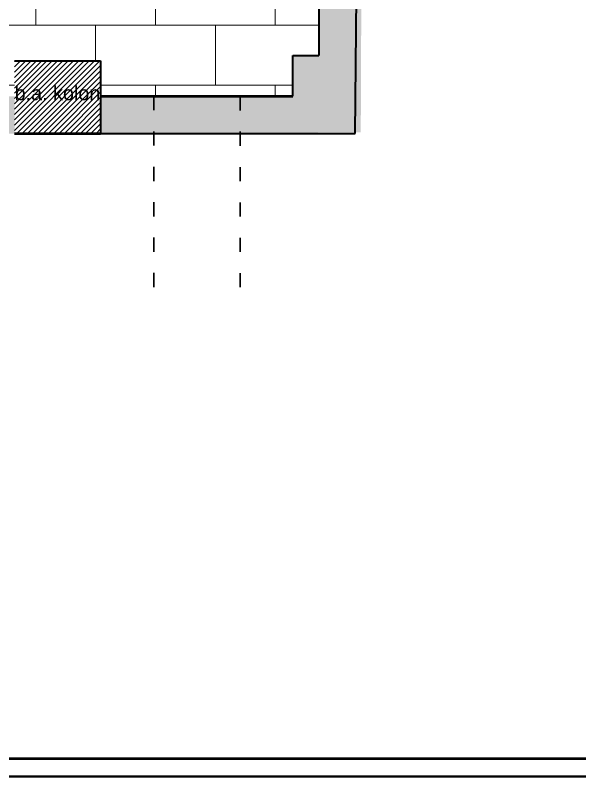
# Model space of a CAD drawing. Header units: millimetres. Extents: x 54215 to 67697, y 23496 to 56611.
# Drawn here: x 57592 to 58071, y 52211 to 52857 of the extents above; entities that cross this region are included whole.
import ezdxf

# ---------------------------------------------------------------- set-up
doc = ezdxf.new("R2010")
doc.units = ezdxf.units.MM
doc.linetypes.add('ACAD_ISO03W100', pattern=[30, 12, -18])
for name, color, linetype, lineweight in [('- 0.09', 9, 'Continuous', 9), ('- 0.30', 6, 'Continuous', 30), ('- 0.50', 30, 'Continuous', 50), ('no3_duvar kaplama', 8, 'Continuous', 0), ('no3_duvar mevcut', 4, 'Continuous', 35), ('no3_döşeme kaplama', 8, 'Continuous', 0)]:
    doc.layers.add(name, color=color, linetype=linetype, lineweight=lineweight)
doc.layers.add('0 rölöve', color=7, linetype='Continuous', true_color=0xf1380e)
doc.styles.get("Standard").update_dxf_attribs({"font": 'arial.ttf'})

# ---------------------------------------------------------------- blocks, each defined once
blk = doc.blocks.new('plan girişblok')
at = {"layer": '- 0.09'}
h = blk.add_hatch(dxfattribs=at)
h.set_pattern_fill('ANSI31', color=256)
h.set_pattern_definition([(45, (2446.458, 1691.4684), (-2.245064, 2.245064), [])])
h.paths.add_polyline_path([(3742.07, 3361.46), (3669.07, 3361.46), (3669.07, 3299.96), (3742.07, 3299.96)])
h.paths.add_polyline_path([(4427.57, 3356.96), (4354.07, 3356.96), (4354.07, 3295.46), (4427.57, 3295.46)])
h.paths.add_polyline_path([(5009.07, 3355.96), (4935.57, 3355.96), (4935.57, 3294.46), (5009.07, 3294.46)])
h.paths.add_polyline_path([(5006.07, 2568.46), (4933.07, 2568.46), (4933.07, 2506.96), (5006.07, 2506.96)])
h.paths.add_polyline_path([(4427.57, 2569.46), (4354.57, 2569.46), (4354.57, 2507.96), (4427.57, 2507.96)])
h.paths.add_polyline_path([(3742.07, 2563.46), (3669.07, 2563.46), (3669.07, 2501.96), (3742.07, 2501.96)])
at = {"layer": 'no3_duvar kaplama'}
h = blk.add_hatch(color=256, dxfattribs=at)
h.dxf.hatch_style = 1
h.paths.add_polyline_path([(3669.07, 2563.46), (3687.07, 2563.46), (3669.07, 2563.46), (3669.07, 2501.96), (3687.07, 2501.96), (5226.73, 2507.87), (5230.28, 3355.96), (3742.07, 3356.96), (3687.07, 3361.46), (3669.07, 3361.46), (3669.07, 3293.96), (3687.07, 3293.96), (3687.07, 3299.96), (3669.07, 3299.96), (3669.07, 3361.46), (3742.07, 3361.46), (3742.07, 3321.96), (4354.07, 3321.96), (4354.07, 3356.96), (4427.57, 3356.96), (4427.57, 3322.96), (4935.57, 3322.96), (4935.57, 3355.96), (5009.07, 3355.96), (5009.07, 3318.96), (5144.57, 3318.96), (5144.57, 3310.46), (5191.07, 3310.46), (5191.07, 2572.96), (5169.13, 2572.96), (5169.13, 2538.46), (5006.07, 2538.46), (5006.07, 2506.96), (4933.07, 2506.96), (4933.07, 2538.46), (4427.57, 2538.46), (4427.57, 2507.96), (4354.57, 2507.96), (4354.57, 2538.46), (3742.07, 2538.46), (3742.07, 2501.96), (3669.07, 2501.96)])
h.paths.add_polyline_path([(5191.07, 2684.86), (5191.07, 2661.57), (5203.3, 2661.57), (5203.3, 2684.86)], flags=17)
at = {"layer": '- 0.30', "linetype": 'ACAD_ISO03W100'}
blk.add_lwpolyline([(5051.06, 2376.58), (5051.06, 2538.46), (5124.35, 2538.46), (5124.35, 2376.58)], dxfattribs=at)
at = {"layer": '- 0.50'}
for p, q in [((5006.07, 2538.46), (5169.13, 2538.46)), ((4933.07, 2506.96), (5006.07, 2506.96))]:
    blk.add_line(p, q, dxfattribs=at)
at = {"layer": 'no3_duvar mevcut'}
for p, q in [((5221.85, 2506.96), (5230.28, 3355.96)), ((5191.07, 3310.46), (5191.07, 2572.96)), ((4933.07, 2568.46), (5006.07, 2568.46)), ((5006.07, 2568.46), (5006.07, 2506.96)), ((5169.13, 2538.46), (5169.13, 2572.96)), ((5169.13, 2572.96), (5191.07, 2572.96)), ((5006.07, 2506.96), (5221.85, 2506.96))]:
    blk.add_line(p, q, dxfattribs=at)
at = {"layer": '0 rölöve'}
blk.add_text('b.a. kolon', height=12, dxfattribs=at).set_placement((4933.12, 2535.15))

msp = doc.modelspace()

# ---------------------------------------------------------------- hatches: boundary and pattern name
at = {"layer": 'no3_döşeme kaplama', "lineweight": 5}
h = msp.add_hatch(dxfattribs=at)
h.set_pattern_fill('AR-B816', color=256, scale=0.25, style=0)
h.set_pattern_definition([(0, (45722.57, 20133.716), (0, 50.8), []), (90, (45722.57, 20133.716), (-50.8, 50.8), [50.8, -50.8])])
h.paths.add_polyline_path([(57529.235, 53204.52), (57513.535, 53204.52), (57282.865, 53204.52), (57282.865, 53015.72), (56488.835, 53015.72), (56488.835, 52790.22), (56400.835, 52790.22), (56400.835, 52853.72), (56385.835, 52853.72), (56385.835, 53038.72), (56340.913, 53038.72), (56340.913, 53190.72), (57022.618, 53190.72), (57038.602, 53192.966), (57050.531, 53197.879), (57063.631, 53207.708), (57070.584, 53216.112), (57075.624, 53225.175), (57079.159, 53235.79), (57080.503, 53245.069), (57080.618, 53248.72), (57080.618, 53541.72), (57090.335, 53541.72), (57090.335, 53573.22), (57280.888, 53573.22), (57263.648, 53572.621), (57256.072, 53571.977), (57249.125, 53571.181), (57240.192, 53569.863), (57231.039, 53568.166), (57220.109, 53565.668), (57209.158, 53562.635), (57197.249, 53558.711), (57184.737, 53553.85), (57170.378, 53547.275), (57156.755, 53539.968), (57144.685, 53532.534), (57132.423, 53523.952), (57122.845, 53516.436), (57114.956, 53509.644), (57125.447, 53497.963), (57151.875, 53518.467), (57180.969, 53534.968), (57212.13, 53547.127), (57244.713, 53554.69), (57278.043, 53557.503), (57311.432, 53555.506), (57344.189, 53548.742), (57375.638, 53537.35), (57405.128, 53521.565), (57432.049, 53501.714), (57455.845, 53478.207), (57476.024, 53451.531), (57492.169, 53422.236), (57503.945, 53390.929), (57506.845, 53380.296), (57522.002, 53384.307), (57516.746, 53402.593), (57512.849, 53413.55), (57506.189, 53429.324), (57498.372, 53444.755), (57489.973, 53458.87), (57479.122, 53474.457), (57466.343, 53490.038), (57455.456, 53501.507), (57443.417, 53512.645), (57429.729, 53523.671), (57420.706, 53530.118), (57409.116, 53537.552), (57395.816, 53545.025), (57379.735, 53552.699), (57361.606, 53559.736), (57346.917, 53564.281), (57330.257, 53568.264), (57314.108, 53570.988), (57302.458, 53572.282), (57294.029, 53572.872), (57283.501, 53573.207), (57594.335, 53573.22), (57594.335, 53544.72), (57664.835, 53544.72), (57664.835, 53453.22), (57849.835, 53453.22), (57849.835, 52823.22), (57827.899, 52823.22), (57827.899, 52788.72), (57664.835, 52788.72), (57664.835, 52818.72), (57591.835, 52818.72), (57591.835, 52788.72), (57513.535, 52788.72), (57513.535, 52994.52), (57529.235, 52994.52)])

# ---------------------------------------------------------------- linework, layer by layer
at = {"color": 252, "const_width": 2.135}
for points in [[(58549.046, 52211.617), (55059.324, 52211.617), (55059.324, 54011.617), (58549.046, 54011.617), (58549.046, 52872.569, -0.4142136), (58523.96, 52847.482), (58145.153, 52847.482, 0.4142136), (58135.119, 52837.448), (58135.119, 52593.61, 0.4142136), (58145.153, 52583.575), (58523.96, 52583.575, -0.4142136), (58549.046, 52558.489), (58549.046, 52211.617)], [(58533.994, 52872.569, -0.4142136), (58523.96, 52862.534), (58145.153, 52862.534, 0.4142136), (58120.067, 52837.448), (58120.067, 52593.61, 0.4142136), (58145.153, 52568.524), (58523.96, 52568.524, -0.4142136), (58533.994, 52558.489), (58533.994, 52226.669), (55074.376, 52226.669), (55074.376, 53996.565), (58533.994, 53996.565), (58533.994, 52872.569)]]:
    msp.add_lwpolyline(points, format="xyb", dxfattribs=at)
at = {"layer": 'no3_döşeme kaplama', "color": 3, "lineweight": 5}
msp.add_lwpolyline([(57283.501, 53573.207), (57594.335, 53573.22), (57594.335, 53544.72), (57664.835, 53544.72), (57664.835, 53453.22), (57849.835, 53453.22), (57849.835, 52823.22), (57827.899, 52823.22), (57827.899, 52788.72), (57664.835, 52788.72), (57664.835, 52818.72), (57591.835, 52818.72)], dxfattribs=at)

# ---------------------------------------------------------------- block references
at = {"layer": '0 rölöve'}
msp.add_blockref('plan girişblok', (52658.765, 50250.261), dxfattribs=at)

doc.saveas('drawing.dxf')
